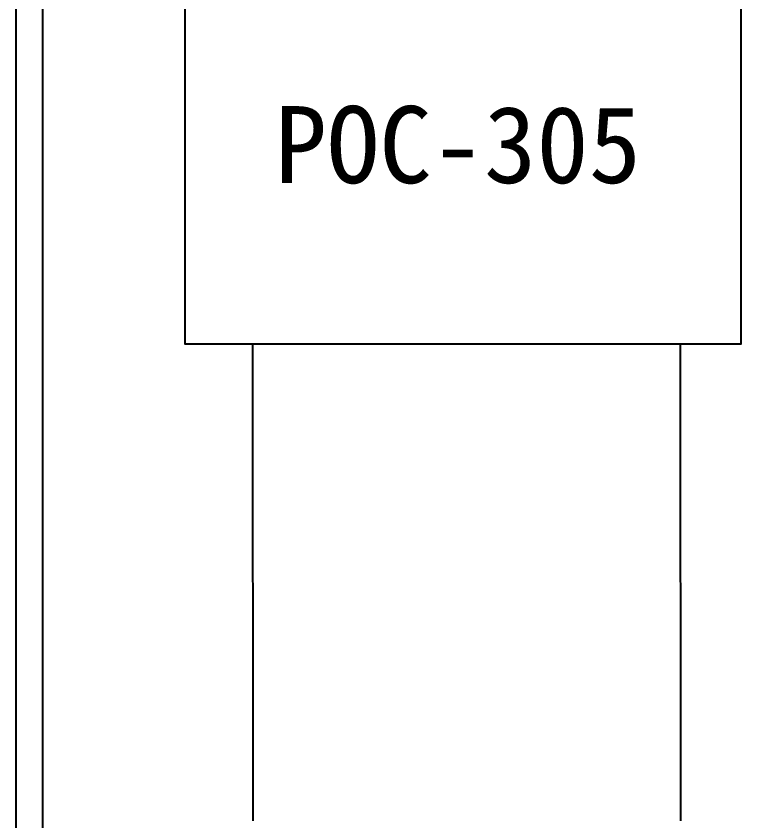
# Model space of a CAD drawing. Extents: x 10 to 297, y 3 to 207.
# Drawn here: x 10 to 43.9, y 57.36 to 94.99 of the extents above; entities that cross this region are included whole.
import ezdxf

# ---------------------------------------------------------------- set-up
doc = ezdxf.new("R2010")
doc.units = 0
doc.layers.get('0').update_dxf_attribs({"linetype": 'CONTINUOUS'})
doc.layers.add('圖框層', color=7, linetype='CONTINUOUS')
doc.layers.add('標尺寸層', color=3, linetype='CONTINUOUS')
doc.styles.add('STSL', font='KAIU.TTF')

msp = doc.modelspace()

# ---------------------------------------------------------------- linework, layer by layer
for p, q in [((21.062, 79.652), (21.07, 57.36)), ((41.062, 79.652), (41.07, 57.36))]:
    msp.add_line(p, q)
at = {"layer": '圖框層', "color": 7}
for p, q in [((10, 3), (10, 206.969)), ((11.25, 4.25), (11.25, 205.719))]:
    msp.add_line(p, q, dxfattribs=at)
at = {"layer": '標尺寸層', "color": 7}
msp.add_lwpolyline([(17.91, 97.029), (43.903, 97.029), (43.903, 79.652), (17.91, 79.652)], close=True, dxfattribs=at)

# ---------------------------------------------------------------- texts
at = {"layer": '圖框層', "color": 4, "style": 'STSL'}
msp.add_text('POC-305', height=3.6, dxfattribs=at).set_placement((22.09, 87.182))

doc.saveas('drawing.dxf')
